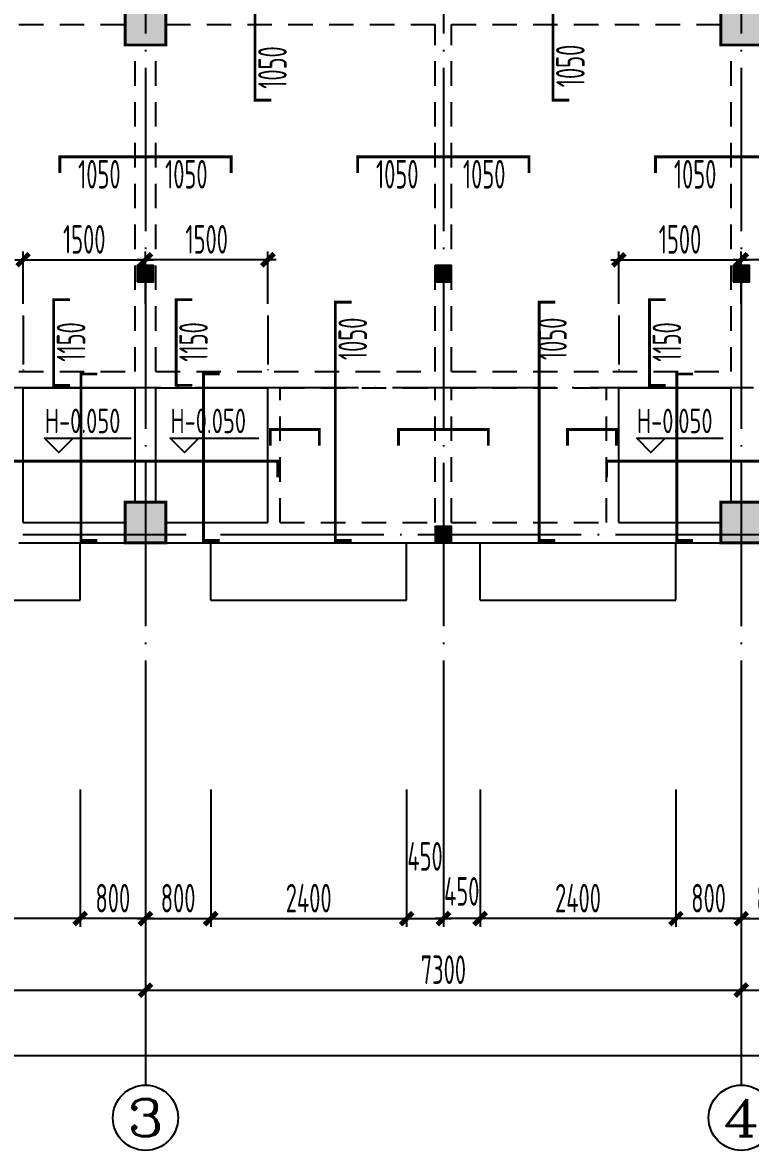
# Model space of a CAD drawing. Extents: x -472319 to -112444, y -516749 to -5704.
# Drawn here: x -293900 to -284981, y -193210 to -179392 of the extents above; entities that cross this region are included whole.
import ezdxf
from ezdxf.enums import TextEntityAlignment as Align

# ---------------------------------------------------------------- set-up
doc = ezdxf.new("R2010")
doc.units = 0
doc.header["$LTSCALE"] = 100
doc.header["$MEASUREMENT"] = 0
for name, pattern in [('3', [5, 3, -2]), ('CENTER', [2, 1.25, -0.25, 0.25, -0.25]), ('DOTE', [2.42, 2, -0.2, 0.02, -0.2])]:
    doc.linetypes.add(name, pattern=pattern)
for name, color, linetype in [('1301', 24, 'Continuous'), ('1305', 1, 'Continuous'), ('1306', 94, 'Continuous'), ('AXIS', 3, 'Continuous'), ('AXIS_TEXT', 7, 'Continuous'), ('COLUMN', 9, 'Continuous'), ('DOTE', 1, 'CENTER'), ('S_BEAM', 4, 'Continuous'), ('S_BEAMDASH', 134, '3'), ('S_CL', 2, 'Continuous'), ('坡道', 7, 'Continuous'), ('板标注', 221, 'Continuous')]:
    doc.layers.add(name, color=color, linetype=linetype)
doc.styles.add('_TCH_AXIS', font='COMPLEX', dxfattribs={"bigfont": 'GBCBIG'})
doc.styles.add('COMPLEX', font='COMPLEX')
doc.styles.add('HZ', font='tssdeng.shx', dxfattribs={"width": 0.6, "height": 350, "bigfont": 'a.shx'})
doc.styles.get("Standard").update_dxf_attribs({"font": 'tssdeng.shx', "width": 0.6, "bigfont": 'a.shx'})
doc.styles.add('TSSD_Rein', font='Tssdeng.shx', dxfattribs={"width": 0.7, "bigfont": 'hztxt.shx'})
doc.dimstyles.new('DIMN', dxfattribs={"dimtxt": 350, "dimasz": 150, "dimexe": 100, "dimexo": 100, "dimgap": 75, "dimtad": 1, "dimdec": 0, "dimzin": 0, "dimdsep": 46, "dimtxsty": 'HZ', "dimblk": 'ARCHTICK', "dimcen": 0.09, "dimdle": 100, "dimclrd": 3, "dimclre": 3, "dimclrt": 7, "dimazin": 2, "dimtfac": 1, "dimtdec": 0, "dimtmove": 2, "dimatfit": 3, "dimldrblk": 'ARCHTICK', "dimfxl": 1, "dimtolj": 1, "dimtzin": 0, "dimarcsym": 0})

# ---------------------------------------------------------------- blocks, each defined once
blk = doc.blocks.new('_ArchTick')
at = {"color": 0, "linetype": 'ByBlock', "const_width": 0.4}
blk.add_lwpolyline([(-0.5, -0.5), (0.5, 0.5)], dxfattribs=at)
blk = doc.blocks.new('*D994')
at = {"layer": 'AXIS', "color": 3, "lineweight": -2, "transparency": 16777216}
for p, q in [((-299694, -190097), (-299694, -191345)), ((-292394, -190097), (-292394, -191345)), ((-299794, -191245), (-292294, -191245))]:
    blk.add_line(p, q, dxfattribs=at)
at = {"layer": 'Defpoints', "color": 0, "transparency": 16777216}
for p in [(-299694, -189997), (-292394, -189997), (-292394, -191245)]:
    blk.add_point(p, dxfattribs=at)
at = {"layer": 'AXIS', "color": 3, "lineweight": -2, "transparency": 16777216, "xscale": 150, "yscale": 150, "zscale": 150, "rotation": 180}
blk.add_blockref('_ArchTick', (-299694, -191245), dxfattribs=at)
at = {"layer": 'AXIS', "color": 3, "lineweight": -2, "transparency": 16777216, "xscale": 150, "yscale": 150, "zscale": 150}
blk.add_blockref('_ArchTick', (-292394, -191245), dxfattribs=at)
at = {"layer": 'AXIS', "color": 7, "transparency": 16777216, "insert": (-296044, -190995), "char_height": 350, "attachment_point": 5, "style": 'HZ'}
blk.add_mtext('\\A1;7300', dxfattribs=at)
blk = doc.blocks.new('*D995')
at = {"layer": 'AXIS', "color": 3, "lineweight": -2, "transparency": 16777216}
for p, q in [((-292394, -190097), (-292394, -191345)), ((-285094, -190097), (-285094, -191345)), ((-292494, -191245), (-284994, -191245))]:
    blk.add_line(p, q, dxfattribs=at)
at = {"layer": 'Defpoints', "color": 0, "transparency": 16777216}
for p in [(-292394, -189997), (-285094, -189997), (-285094, -191245)]:
    blk.add_point(p, dxfattribs=at)
at = {"layer": 'AXIS', "color": 3, "lineweight": -2, "transparency": 16777216, "xscale": 150, "yscale": 150, "zscale": 150, "rotation": 180}
blk.add_blockref('_ArchTick', (-292394, -191245), dxfattribs=at)
at = {"layer": 'AXIS', "color": 3, "lineweight": -2, "transparency": 16777216, "xscale": 150, "yscale": 150, "zscale": 150}
blk.add_blockref('_ArchTick', (-285094, -191245), dxfattribs=at)
at = {"layer": 'AXIS', "color": 7, "transparency": 16777216, "insert": (-288744, -190995), "char_height": 350, "attachment_point": 5, "style": 'HZ'}
blk.add_mtext('\\A1;7300', dxfattribs=at)
blk = doc.blocks.new('*D996')
at = {"layer": 'AXIS', "color": 3, "lineweight": -2, "transparency": 16777216}
for p, q in [((-285094, -190097), (-285094, -191345)), ((-277794, -190097), (-277794, -191345)), ((-285194, -191245), (-277694, -191245))]:
    blk.add_line(p, q, dxfattribs=at)
at = {"layer": 'Defpoints', "color": 0, "transparency": 16777216}
for p in [(-285094, -189997), (-277794, -189997), (-277794, -191245)]:
    blk.add_point(p, dxfattribs=at)
at = {"layer": 'AXIS', "color": 3, "lineweight": -2, "transparency": 16777216, "xscale": 150, "yscale": 150, "zscale": 150, "rotation": 180}
blk.add_blockref('_ArchTick', (-285094, -191245), dxfattribs=at)
at = {"layer": 'AXIS', "color": 3, "lineweight": -2, "transparency": 16777216, "xscale": 150, "yscale": 150, "zscale": 150}
blk.add_blockref('_ArchTick', (-277794, -191245), dxfattribs=at)
at = {"layer": 'AXIS', "color": 7, "transparency": 16777216, "insert": (-281444, -190995), "char_height": 350, "attachment_point": 5, "style": 'HZ'}
blk.add_mtext('\\A1;7300', dxfattribs=at)
blk = doc.blocks.new('*D1002')
at = {"layer": 'AXIS', "color": 3, "lineweight": -2, "transparency": 16777216}
for p, q in [((-302694, -190097), (-302694, -192145)), ((-242894, -190097), (-242894, -192145)), ((-302794, -192045), (-242794, -192045))]:
    blk.add_line(p, q, dxfattribs=at)
at = {"layer": 'Defpoints', "color": 0, "transparency": 16777216}
for p in [(-302694, -189997), (-242894, -189997), (-242894, -192045)]:
    blk.add_point(p, dxfattribs=at)
at = {"layer": 'AXIS', "color": 3, "lineweight": -2, "transparency": 16777216, "xscale": 150, "yscale": 150, "zscale": 150, "rotation": 180}
blk.add_blockref('_ArchTick', (-302694, -192045), dxfattribs=at)
at = {"layer": 'AXIS', "color": 3, "lineweight": -2, "transparency": 16777216, "xscale": 150, "yscale": 150, "zscale": 150}
blk.add_blockref('_ArchTick', (-242894, -192045), dxfattribs=at)
at = {"layer": 'AXIS', "color": 7, "transparency": 16777216, "insert": (-272794, -191795), "char_height": 350, "attachment_point": 5, "style": 'HZ'}
blk.add_mtext('\\A1;59800', dxfattribs=at)
blk = doc.blocks.new('_AXISO')
blk.add_circle((0, 0), 0.5)
at = {"layer": 'AXIS_TEXT', "style": 'COMPLEX', "width": 1.041667}
blk.add_attdef('A', text='', height=0.56, dxfattribs=at).set_placement((-0.25, -0.28), (0.25, -0.28), align=Align.FIT)
blk = doc.blocks.new('*D955')
at = {"layer": '1301', "color": 3, "lineweight": -2, "transparency": 16777216}
for p, q in [((-285094, -188787), (-285094, -190469)), ((-284294, -188787), (-284294, -190469)), ((-285194, -190369), (-284194, -190369))]:
    blk.add_line(p, q, dxfattribs=at)
at = {"layer": 'Defpoints', "color": 0, "transparency": 16777216}
for p in [(-285094, -188687), (-284294, -188687), (-284294, -190369)]:
    blk.add_point(p, dxfattribs=at)
at = {"layer": '1301', "color": 3, "lineweight": -2, "transparency": 16777216, "xscale": 150, "yscale": 150, "zscale": 150, "rotation": 180}
blk.add_blockref('_ArchTick', (-285094, -190369), dxfattribs=at)
at = {"layer": '1301', "color": 3, "lineweight": -2, "transparency": 16777216, "xscale": 150, "yscale": 150, "zscale": 150}
blk.add_blockref('_ArchTick', (-284294, -190369), dxfattribs=at)
at = {"layer": '1301', "color": 7, "transparency": 16777216, "insert": (-284694, -190119), "char_height": 350, "attachment_point": 5, "style": 'HZ'}
blk.add_mtext('\\A1;800', dxfattribs=at)
blk = doc.blocks.new('*D958')
at = {"layer": '1301', "color": 3, "lineweight": -2, "transparency": 16777216}
for p, q in [((-285894, -188787), (-285894, -190469)), ((-285094, -188787), (-285094, -190469)), ((-284994, -190369), (-285994, -190369))]:
    blk.add_line(p, q, dxfattribs=at)
at = {"layer": 'Defpoints', "color": 0, "transparency": 16777216}
for p in [(-285894, -188687), (-285094, -188687), (-285894, -190369)]:
    blk.add_point(p, dxfattribs=at)
at = {"layer": '1301', "color": 3, "lineweight": -2, "transparency": 16777216, "xscale": 150, "yscale": 150, "zscale": 150, "rotation": 180}
blk.add_blockref('_ArchTick', (-285894, -190369), dxfattribs=at)
at = {"layer": '1301', "color": 3, "lineweight": -2, "transparency": 16777216, "xscale": 150, "yscale": 150, "zscale": 150}
blk.add_blockref('_ArchTick', (-285094, -190369), dxfattribs=at)
at = {"layer": '1301', "color": 7, "transparency": 16777216, "insert": (-285494, -190119), "char_height": 350, "attachment_point": 5, "style": 'HZ'}
blk.add_mtext('\\A1;800', dxfattribs=at)
blk = doc.blocks.new('*D959')
at = {"layer": '1301', "color": 3, "lineweight": -2, "transparency": 16777216}
for p, q in [((-288294, -188787), (-288294, -190469)), ((-285894, -188787), (-285894, -190469)), ((-285794, -190369), (-288394, -190369))]:
    blk.add_line(p, q, dxfattribs=at)
at = {"layer": 'Defpoints', "color": 0, "transparency": 16777216}
for p in [(-288294, -188687), (-285894, -188687), (-288294, -190369)]:
    blk.add_point(p, dxfattribs=at)
at = {"layer": '1301', "color": 3, "lineweight": -2, "transparency": 16777216, "xscale": 150, "yscale": 150, "zscale": 150, "rotation": 180}
blk.add_blockref('_ArchTick', (-288294, -190369), dxfattribs=at)
at = {"layer": '1301', "color": 3, "lineweight": -2, "transparency": 16777216, "xscale": 150, "yscale": 150, "zscale": 150}
blk.add_blockref('_ArchTick', (-285894, -190369), dxfattribs=at)
at = {"layer": '1301', "color": 7, "transparency": 16777216, "insert": (-287094, -190119), "char_height": 350, "attachment_point": 5, "style": 'HZ'}
blk.add_mtext('\\A1;2400', dxfattribs=at)
blk = doc.blocks.new('*D960')
at = {"layer": '1301', "color": 3, "lineweight": -2, "transparency": 16777216}
for p, q in [((-288744, -188787), (-288744, -190469)), ((-288294, -188787), (-288294, -190469)), ((-288194, -190369), (-288844, -190369))]:
    blk.add_line(p, q, dxfattribs=at)
at = {"layer": 'Defpoints', "color": 0, "transparency": 16777216}
for p in [(-288744, -188687), (-288294, -188687), (-288744, -190369)]:
    blk.add_point(p, dxfattribs=at)
at = {"layer": '1301', "color": 3, "lineweight": -2, "transparency": 16777216, "xscale": 150, "yscale": 150, "zscale": 150, "rotation": 180}
blk.add_blockref('_ArchTick', (-288744, -190369), dxfattribs=at)
at = {"layer": '1301', "color": 3, "lineweight": -2, "transparency": 16777216, "xscale": 150, "yscale": 150, "zscale": 150}
blk.add_blockref('_ArchTick', (-288294, -190369), dxfattribs=at)
at = {"layer": '1301', "color": 7, "transparency": 16777216, "insert": (-288519, -190036), "char_height": 350, "attachment_point": 5, "style": 'HZ'}
blk.add_mtext('\\A1;450', dxfattribs=at)
blk = doc.blocks.new('*D961')
at = {"layer": '1301', "color": 3, "lineweight": -2, "transparency": 16777216}
for p, q in [((-292394, -188787), (-292394, -190469)), ((-291594, -188787), (-291594, -190469)), ((-292494, -190369), (-291494, -190369))]:
    blk.add_line(p, q, dxfattribs=at)
at = {"layer": 'Defpoints', "color": 0, "transparency": 16777216}
for p in [(-292394, -188687), (-291594, -188687), (-291594, -190369)]:
    blk.add_point(p, dxfattribs=at)
at = {"layer": '1301', "color": 3, "lineweight": -2, "transparency": 16777216, "xscale": 150, "yscale": 150, "zscale": 150, "rotation": 180}
blk.add_blockref('_ArchTick', (-292394, -190369), dxfattribs=at)
at = {"layer": '1301', "color": 3, "lineweight": -2, "transparency": 16777216, "xscale": 150, "yscale": 150, "zscale": 150}
blk.add_blockref('_ArchTick', (-291594, -190369), dxfattribs=at)
at = {"layer": '1301', "color": 7, "transparency": 16777216, "insert": (-291994, -190119), "char_height": 350, "attachment_point": 5, "style": 'HZ'}
blk.add_mtext('\\A1;800', dxfattribs=at)
blk = doc.blocks.new('*D962')
at = {"layer": '1301', "color": 3, "lineweight": -2, "transparency": 16777216}
for p, q in [((-291594, -188787), (-291594, -190469)), ((-289194, -188787), (-289194, -190469)), ((-291694, -190369), (-289094, -190369))]:
    blk.add_line(p, q, dxfattribs=at)
at = {"layer": 'Defpoints', "color": 0, "transparency": 16777216}
for p in [(-291594, -188687), (-289194, -188687), (-289194, -190369)]:
    blk.add_point(p, dxfattribs=at)
at = {"layer": '1301', "color": 3, "lineweight": -2, "transparency": 16777216, "xscale": 150, "yscale": 150, "zscale": 150, "rotation": 180}
blk.add_blockref('_ArchTick', (-291594, -190369), dxfattribs=at)
at = {"layer": '1301', "color": 3, "lineweight": -2, "transparency": 16777216, "xscale": 150, "yscale": 150, "zscale": 150}
blk.add_blockref('_ArchTick', (-289194, -190369), dxfattribs=at)
at = {"layer": '1301', "color": 7, "transparency": 16777216, "insert": (-290394, -190119), "char_height": 350, "attachment_point": 5, "style": 'HZ'}
blk.add_mtext('\\A1;2400', dxfattribs=at)
blk = doc.blocks.new('*D963')
at = {"layer": '1301', "color": 3, "lineweight": -2, "transparency": 16777216}
for p, q in [((-289194, -188787), (-289194, -190469)), ((-288744, -188787), (-288744, -190469)), ((-289294, -190369), (-288644, -190369))]:
    blk.add_line(p, q, dxfattribs=at)
at = {"layer": 'Defpoints', "color": 0, "transparency": 16777216}
for p in [(-289194, -188687), (-288744, -188687), (-288744, -190369)]:
    blk.add_point(p, dxfattribs=at)
at = {"layer": '1301', "color": 3, "lineweight": -2, "transparency": 16777216, "xscale": 150, "yscale": 150, "zscale": 150, "rotation": 180}
blk.add_blockref('_ArchTick', (-289194, -190369), dxfattribs=at)
at = {"layer": '1301', "color": 3, "lineweight": -2, "transparency": 16777216, "xscale": 150, "yscale": 150, "zscale": 150}
blk.add_blockref('_ArchTick', (-288744, -190369), dxfattribs=at)
at = {"layer": '1301', "color": 7, "transparency": 16777216, "insert": (-288969, -189607), "char_height": 350, "attachment_point": 5, "style": 'HZ'}
blk.add_mtext('\\A1;450', dxfattribs=at)
blk = doc.blocks.new('*D964')
at = {"layer": '1301', "color": 3, "lineweight": -2, "transparency": 16777216}
for p, q in [((-293194, -188787), (-293194, -190469)), ((-292394, -188787), (-292394, -190469)), ((-292294, -190369), (-293294, -190369))]:
    blk.add_line(p, q, dxfattribs=at)
at = {"layer": 'Defpoints', "color": 0, "transparency": 16777216}
for p in [(-293194, -188687), (-292394, -188687), (-293194, -190369)]:
    blk.add_point(p, dxfattribs=at)
at = {"layer": '1301', "color": 3, "lineweight": -2, "transparency": 16777216, "xscale": 150, "yscale": 150, "zscale": 150, "rotation": 180}
blk.add_blockref('_ArchTick', (-293194, -190369), dxfattribs=at)
at = {"layer": '1301', "color": 3, "lineweight": -2, "transparency": 16777216, "xscale": 150, "yscale": 150, "zscale": 150}
blk.add_blockref('_ArchTick', (-292394, -190369), dxfattribs=at)
at = {"layer": '1301', "color": 7, "transparency": 16777216, "insert": (-292794, -190119), "char_height": 350, "attachment_point": 5, "style": 'HZ'}
blk.add_mtext('\\A1;800', dxfattribs=at)
blk = doc.blocks.new('*D965')
at = {"layer": '1301', "color": 3, "lineweight": -2, "transparency": 16777216}
for p, q in [((-295594, -188787), (-295594, -190469)), ((-293194, -188787), (-293194, -190469)), ((-293094, -190369), (-295694, -190369))]:
    blk.add_line(p, q, dxfattribs=at)
at = {"layer": 'Defpoints', "color": 0, "transparency": 16777216}
for p in [(-295594, -188687), (-293194, -188687), (-295594, -190369)]:
    blk.add_point(p, dxfattribs=at)
at = {"layer": '1301', "color": 3, "lineweight": -2, "transparency": 16777216, "xscale": 150, "yscale": 150, "zscale": 150, "rotation": 180}
blk.add_blockref('_ArchTick', (-295594, -190369), dxfattribs=at)
at = {"layer": '1301', "color": 3, "lineweight": -2, "transparency": 16777216, "xscale": 150, "yscale": 150, "zscale": 150}
blk.add_blockref('_ArchTick', (-293194, -190369), dxfattribs=at)
at = {"layer": '1301', "color": 7, "transparency": 16777216, "insert": (-294394, -190119), "char_height": 350, "attachment_point": 5, "style": 'HZ'}
blk.add_mtext('\\A1;2400', dxfattribs=at)
blk = doc.blocks.new('*D1272')
at = {"layer": '1306', "color": 3, "lineweight": -2, "transparency": 16777216}
for p, q in [((-293894, -182836), (-293894, -182198)), ((-292394, -182836), (-292394, -182198)), ((-293994, -182298), (-292294, -182298))]:
    blk.add_line(p, q, dxfattribs=at)
at = {"layer": 'Defpoints', "color": 0, "transparency": 16777216}
for p in [(-292394, -182298), (-293894, -182936), (-292394, -182936)]:
    blk.add_point(p, dxfattribs=at)
at = {"layer": '1306', "color": 3, "lineweight": -2, "transparency": 16777216, "xscale": 150, "yscale": 150, "zscale": 150, "rotation": 180}
blk.add_blockref('_ArchTick', (-293894, -182298), dxfattribs=at)
at = {"layer": '1306', "color": 3, "lineweight": -2, "transparency": 16777216, "xscale": 150, "yscale": 150, "zscale": 150}
blk.add_blockref('_ArchTick', (-292394, -182298), dxfattribs=at)
at = {"layer": '1306', "color": 7, "transparency": 16777216, "insert": (-293144, -182048), "char_height": 350, "attachment_point": 5, "style": 'HZ'}
blk.add_mtext('\\A1;1500', dxfattribs=at)
blk = doc.blocks.new('*D1273')
at = {"layer": '1306', "color": 3, "lineweight": -2, "transparency": 16777216}
for p, q in [((-292394, -182836), (-292394, -182198)), ((-290894, -182836), (-290894, -182198)), ((-290794, -182298), (-292494, -182298))]:
    blk.add_line(p, q, dxfattribs=at)
at = {"layer": 'Defpoints', "color": 0, "transparency": 16777216}
for p in [(-292394, -182298), (-292394, -182936), (-290894, -182936)]:
    blk.add_point(p, dxfattribs=at)
at = {"layer": '1306', "color": 3, "lineweight": -2, "transparency": 16777216, "xscale": 150, "yscale": 150, "zscale": 150, "rotation": 180}
blk.add_blockref('_ArchTick', (-292394, -182298), dxfattribs=at)
at = {"layer": '1306', "color": 3, "lineweight": -2, "transparency": 16777216, "xscale": 150, "yscale": 150, "zscale": 150}
blk.add_blockref('_ArchTick', (-290894, -182298), dxfattribs=at)
at = {"layer": '1306', "color": 7, "transparency": 16777216, "insert": (-291644, -182048), "char_height": 350, "attachment_point": 5, "style": 'HZ'}
blk.add_mtext('\\A1;1500', dxfattribs=at)
blk = doc.blocks.new('*D1274')
at = {"layer": '1306', "color": 3, "lineweight": -2, "transparency": 16777216}
for p, q in [((-286594, -182836), (-286594, -182198)), ((-285094, -182836), (-285094, -182198)), ((-286694, -182298), (-284994, -182298))]:
    blk.add_line(p, q, dxfattribs=at)
at = {"layer": 'Defpoints', "color": 0, "transparency": 16777216}
for p in [(-285094, -182298), (-286594, -182936), (-285094, -182936)]:
    blk.add_point(p, dxfattribs=at)
at = {"layer": '1306', "color": 3, "lineweight": -2, "transparency": 16777216, "xscale": 150, "yscale": 150, "zscale": 150, "rotation": 180}
blk.add_blockref('_ArchTick', (-286594, -182298), dxfattribs=at)
at = {"layer": '1306', "color": 3, "lineweight": -2, "transparency": 16777216, "xscale": 150, "yscale": 150, "zscale": 150}
blk.add_blockref('_ArchTick', (-285094, -182298), dxfattribs=at)
at = {"layer": '1306', "color": 7, "transparency": 16777216, "insert": (-285844, -182048), "char_height": 350, "attachment_point": 5, "style": 'HZ'}
blk.add_mtext('\\A1;1500', dxfattribs=at)
blk = doc.blocks.new('*D1275')
at = {"layer": '1306', "color": 3, "lineweight": -2, "transparency": 16777216}
for p, q in [((-285094, -182836), (-285094, -182198)), ((-283594, -182836), (-283594, -182198)), ((-283494, -182298), (-285194, -182298))]:
    blk.add_line(p, q, dxfattribs=at)
at = {"layer": 'Defpoints', "color": 0, "transparency": 16777216}
for p in [(-285094, -182298), (-285094, -182936), (-283594, -182936)]:
    blk.add_point(p, dxfattribs=at)
at = {"layer": '1306', "color": 3, "lineweight": -2, "transparency": 16777216, "xscale": 150, "yscale": 150, "zscale": 150, "rotation": 180}
blk.add_blockref('_ArchTick', (-285094, -182298), dxfattribs=at)
at = {"layer": '1306', "color": 3, "lineweight": -2, "transparency": 16777216, "xscale": 150, "yscale": 150, "zscale": 150}
blk.add_blockref('_ArchTick', (-283594, -182298), dxfattribs=at)
at = {"layer": '1306', "color": 7, "transparency": 16777216, "insert": (-284344, -182048), "char_height": 350, "attachment_point": 5, "style": 'HZ'}
blk.add_mtext('\\A1;1500', dxfattribs=at)

msp = doc.modelspace()

# ---------------------------------------------------------------- hatches: boundary and pattern name
at = {"layer": 'COLUMN'}
h = msp.add_hatch(dxfattribs=at)
h.set_pattern_fill('ANSI31', color=0)
h.set_pattern_definition([(45, (-343531.33058, 3171.1076), (-0.08838834765, 0.08838834765), [])])
h.paths.add_polyline_path([(-292493.831, -182566.892), (-292293.831, -182566.892), (-292293.831, -182366.892), (-292493.831, -182366.892)])
h = msp.add_hatch(dxfattribs=at)
h.set_pattern_fill('ANSI31', color=0)
h.set_pattern_definition([(45, (-339881.33058, 3171.1076), (-0.08838834765, 0.08838834765), [])])
h.paths.add_polyline_path([(-288843.831, -182566.892), (-288643.831, -182566.892), (-288643.831, -182366.892), (-288843.831, -182366.892)])
h = msp.add_hatch(dxfattribs=at)
h.set_pattern_fill('ANSI31', color=0)
h.set_pattern_definition([(45, (-336231.33058, 3171.1076), (-0.08838834765, 0.08838834765), [])])
h.paths.add_polyline_path([(-285193.831, -182566.892), (-284993.831, -182566.892), (-284993.831, -182366.892), (-285193.831, -182366.892)])
h = msp.add_hatch(dxfattribs=at)
h.set_pattern_fill('ANSI31', color=0)
h.set_pattern_definition([(45, (-339881.33058, -28.89142), (-0.08838834765, 0.08838834765), [])])
h.paths.add_polyline_path([(-288843.831, -185766.891), (-288643.831, -185766.891), (-288643.831, -185566.891), (-288843.831, -185566.891)])
at = {"layer": 'S_CL'}
h = msp.add_hatch(dxfattribs=at)
h.set_pattern_fill('ANSI31', color=256)
h.set_pattern_definition([(45, (113576.23945, 355910.10849), (-0.088388347648, 0.088388347648), [])])
h.paths.add_polyline_path([(-242793.829, -171266.89), (-242793.829, -170766.89), (-243293.829, -170766.89), (-243293.829, -171266.89)])
h.paths.add_polyline_path([(-242793.829, -177366.891), (-242793.829, -176866.891), (-243293.829, -176866.891), (-243293.829, -177366.891)])
h.paths.add_polyline_path([(-242793.829, -179666.891), (-242793.829, -179166.891), (-243293.829, -179166.891), (-243293.829, -179666.891)])
h.paths.add_polyline_path([(-242793.829, -185766.891), (-242793.829, -185266.891), (-243293.829, -185266.891), (-243293.829, -185766.891)])
h.paths.add_polyline_path([(-245643.829, -171266.89), (-245643.829, -170766.89), (-246143.829, -170766.89), (-246143.829, -171266.89)])
h.paths.add_polyline_path([(-245643.829, -177366.891), (-245643.829, -176866.891), (-246143.829, -176866.891), (-246143.829, -177366.891)])
h.paths.add_polyline_path([(-245643.829, -179666.891), (-245643.829, -179166.891), (-246143.829, -179166.891), (-246143.829, -179666.891)])
h.paths.add_polyline_path([(-245643.829, -185766.891), (-245643.829, -185266.891), (-246143.829, -185266.891), (-246143.829, -185766.891)])
h.paths.add_polyline_path([(-252943.829, -171266.89), (-252943.829, -170766.89), (-253443.829, -170766.89), (-253443.829, -171266.89)])
h.paths.add_polyline_path([(-252943.829, -177366.891), (-252943.829, -176866.891), (-253443.829, -176866.891), (-253443.829, -177366.891)])
h.paths.add_polyline_path([(-252943.829, -179666.891), (-252943.829, -179166.891), (-253443.829, -179166.891), (-253443.829, -179666.891)])
h.paths.add_polyline_path([(-252943.829, -185766.891), (-252943.829, -185266.891), (-253443.829, -185266.891), (-253443.829, -185766.891)])
h.paths.add_polyline_path([(-260243.829, -171266.89), (-260243.829, -170766.89), (-260743.829, -170766.89), (-260743.829, -171266.89)])
h.paths.add_polyline_path([(-260243.829, -177366.891), (-260243.829, -176866.891), (-260743.829, -176866.891), (-260743.829, -177366.891)])
h.paths.add_polyline_path([(-260243.829, -179666.891), (-260243.829, -179166.891), (-260743.829, -179166.891), (-260743.829, -179666.891)])
h.paths.add_polyline_path([(-260243.829, -185766.891), (-260243.829, -185266.891), (-260743.829, -185266.891), (-260743.829, -185766.891)])
h.paths.add_polyline_path([(-267543.829, -171266.89), (-267543.829, -170766.89), (-268043.829, -170766.89), (-268043.829, -171266.89)])
h.paths.add_polyline_path([(-267543.829, -177366.891), (-267543.829, -176866.891), (-268043.829, -176866.891), (-268043.829, -177366.891)])
h.paths.add_polyline_path([(-267543.829, -179666.891), (-267543.829, -179166.891), (-268043.829, -179166.891), (-268043.829, -179666.891)])
h.paths.add_polyline_path([(-267543.829, -185766.891), (-267543.829, -185166.891), (-268043.829, -185166.891), (-268043.829, -185766.891)])
h.paths.add_polyline_path([(-270543.829, -171266.89), (-270543.829, -170766.89), (-271043.829, -170766.89), (-271043.829, -171266.89)])
h.paths.add_polyline_path([(-270543.829, -177366.891), (-270543.829, -176866.891), (-271043.829, -176866.891), (-271043.829, -177366.891)])
h.paths.add_polyline_path([(-277543.831, -171366.89), (-277543.831, -170766.89), (-278043.831, -170766.89), (-278043.831, -171366.89)])
h.paths.add_polyline_path([(-277543.831, -177366.891), (-277543.831, -176866.891), (-278043.831, -176866.891), (-278043.831, -177366.891)])
h.paths.add_polyline_path([(-277543.831, -179666.891), (-277543.831, -179166.891), (-278043.831, -179166.891), (-278043.831, -179666.891)])
h.paths.add_polyline_path([(-277543.831, -185766.891), (-277543.831, -185166.891), (-278043.831, -185166.891), (-278043.831, -185766.891)])
h.paths.add_polyline_path([(-284843.831, -171266.89), (-284843.831, -170766.89), (-285343.831, -170766.89), (-285343.831, -171266.89)])
h.paths.add_polyline_path([(-284843.831, -177366.891), (-284843.831, -176866.891), (-285343.831, -176866.891), (-285343.831, -177366.891)])
h.paths.add_polyline_path([(-284843.831, -179666.891), (-284843.831, -179166.891), (-285343.831, -179166.891), (-285343.831, -179666.891)])
h.paths.add_polyline_path([(-284843.831, -185766.891), (-284843.831, -185266.891), (-285343.831, -185266.891), (-285343.831, -185766.891)])
h.paths.add_polyline_path([(-292143.831, -171266.89), (-292143.831, -170766.89), (-292643.831, -170766.89), (-292643.831, -171266.89)])
h.paths.add_polyline_path([(-292143.831, -177366.891), (-292143.831, -176866.891), (-292643.831, -176866.891), (-292643.831, -177366.891)])
h.paths.add_polyline_path([(-292143.831, -179666.891), (-292143.831, -179166.891), (-292643.831, -179166.891), (-292643.831, -179666.891)])
h.paths.add_polyline_path([(-292143.831, -185766.891), (-292143.831, -185266.891), (-292643.831, -185266.891), (-292643.831, -185766.891)])
h.paths.add_polyline_path([(-299443.831, -171266.89), (-299443.831, -170766.89), (-299943.831, -170766.89), (-299943.831, -171266.89)])
h.paths.add_polyline_path([(-299443.831, -177366.891), (-299443.831, -176866.891), (-299943.831, -176866.891), (-299943.831, -177366.891)])
h.paths.add_polyline_path([(-299443.831, -179666.891), (-299443.831, -179166.891), (-299943.831, -179166.891), (-299943.831, -179666.891)])
h.paths.add_polyline_path([(-299443.831, -185766.891), (-299443.831, -185266.891), (-299943.831, -185266.891), (-299943.831, -185766.891)])
h.paths.add_polyline_path([(-302293.831, -171266.89), (-302293.831, -170766.89), (-302793.831, -170766.89), (-302793.831, -171266.89)])
h.paths.add_polyline_path([(-302293.831, -177366.891), (-302293.831, -176866.891), (-302793.831, -176866.891), (-302793.831, -177366.891)])
h.paths.add_polyline_path([(-302293.831, -179666.891), (-302293.831, -179166.891), (-302793.831, -179166.891), (-302793.831, -179666.891)])
h.paths.add_polyline_path([(-302293.831, -185766.891), (-302293.831, -185266.891), (-302793.831, -185266.891), (-302793.831, -185766.891)])

# ---------------------------------------------------------------- linework, layer by layer
for p, q in [((-291593.829, -186466.891), (-291593.829, -185766.891)), ((-288293.829, -186466.891), (-288293.829, -185766.891)), ((-295593.829, -186466.891), (-293193.829, -186466.891)), ((-291593.829, -186466.891), (-289193.829, -186466.891)), ((-288293.829, -186466.891), (-285893.829, -186466.891))]:
    msp.add_line(p, q)
at = {"layer": '1305', "const_width": 35}
for points in [[(-290851.331, -180341.891), (-291051.331, -180341.891), (-291051.331, -176191.891), (-290851.331, -176191.891)], [(-287201.333, -180341.891), (-287401.333, -180341.891), (-287401.331, -176191.891), (-287201.331, -176191.891)], [(-293443.831, -181236.891), (-293443.831, -181036.891), (-291343.831, -181036.891), (-291343.831, -181236.891)], [(-289793.831, -181236.891), (-289793.831, -181036.891), (-287693.831, -181036.891), (-287693.831, -181236.891)], [(-286143.831, -181236.891), (-286143.831, -181036.891), (-284043.831, -181036.891), (-284043.831, -181236.891)], [(-293318.831, -183836.892), (-293518.831, -183836.892), (-293518.831, -182786.891), (-293318.831, -182786.891)], [(-291818.831, -183836.892), (-292018.831, -183836.892), (-292018.831, -182786.891), (-291818.831, -182786.891)], [(-289867.834, -185736.892), (-290067.834, -185736.892), (-290067.834, -182816.891), (-289867.834, -182816.891)], [(-287370.331, -185736.892), (-287570.331, -185736.892), (-287570.331, -182816.891), (-287370.331, -182816.891)], [(-286018.831, -183836.892), (-286218.831, -183836.892), (-286218.829, -182786.891), (-286018.829, -182786.891)], [(-292983.831, -185736.891), (-293183.831, -185736.891), (-293183.831, -183696.892), (-292983.831, -183696.892)], [(-291483.834, -185736.891), (-291683.834, -185736.891), (-291683.834, -183696.892), (-291483.834, -183696.892)], [(-285683.831, -185736.891), (-285883.831, -185736.891), (-285883.831, -183696.892), (-285683.831, -183696.892)], [(-290863.831, -184576.892), (-290863.831, -184376.892), (-290263.831, -184376.892), (-290263.831, -184576.892)], [(-290863.831, -184576.892), (-290863.831, -184376.892), (-290263.831, -184376.892), (-290263.831, -184576.892)], [(-289293.831, -184576.891), (-289293.831, -184376.891), (-288193.831, -184376.892), (-288193.831, -184576.892)], [(-289293.83, -184576.892), (-289293.83, -184376.892), (-288193.831, -184376.892), (-288193.831, -184576.892)], [(-287223.831, -184576.892), (-287223.831, -184376.892), (-286623.831, -184376.892), (-286623.831, -184576.892)], [(-287223.829, -184576.892), (-287223.829, -184376.892), (-286623.829, -184376.892), (-286623.829, -184576.892)], [(-294043.831, -184965.322), (-294043.831, -184765.322), (-290773.831, -184765.322), (-290773.831, -184965.322)], [(-286743.831, -184965.322), (-286743.831, -184765.322), (-283473.831, -184765.322), (-283473.831, -184965.322)]]:
    msp.add_lwpolyline(points, dxfattribs=at)
at = {"layer": 'AXIS'}
for p, q in [((-292393.829, -189997.282), (-292393.829, -192409.578)), ((-285093.829, -189997.282), (-285093.829, -192409.578))]:
    msp.add_line(p, q, dxfattribs=at)
at = {"layer": 'COLUMN', "color": 0}
for points in [[(-292493.831, -182566.892), (-292293.831, -182566.892), (-292293.831, -182366.892), (-292493.831, -182366.892)], [(-288843.831, -182566.892), (-288643.831, -182566.892), (-288643.831, -182366.892), (-288843.831, -182366.892)], [(-285193.831, -182566.892), (-284993.831, -182566.892), (-284993.831, -182366.892), (-285193.831, -182366.892)], [(-288843.831, -185766.891), (-288643.831, -185766.891), (-288643.831, -185566.891), (-288843.831, -185566.891)]]:
    msp.add_lwpolyline(points, close=True, dxfattribs=at)
at = {"layer": 'DOTE', "linetype": 'DOTE', "ltscale": 10}
for p, q in [((-292393.829, -167847.242), (-292393.829, -189997.282)), ((-288743.829, -167847.242), (-288743.829, -189997.282)), ((-285093.829, -167847.242), (-285093.829, -189997.282)), ((-241385.5, -183867.371), (-299693.829, -183867.371)), ((-241075.018, -185666.89), (-304367.647, -185666.89))]:
    msp.add_line(p, q, dxfattribs=at)
at = {"layer": 'DOTE', "linetype": 'DOTE', "ltscale": 3}
for p, q in [((-293893.827, -182982.696), (-293893.827, -183666.892)), ((-290893.831, -182982.696), (-290893.831, -183666.892)), ((-286593.827, -182982.696), (-286593.827, -183666.892))]:
    msp.add_line(p, q, dxfattribs=at)
at = {"layer": 'S_BEAM'}
for p, q in [((-293893.831, -183866.892), (-292518.831, -183866.892)), ((-293893.831, -185516.891), (-293893.831, -183866.892)), ((-292518.831, -185266.891), (-292518.831, -183866.892)), ((-292268.831, -185266.891), (-292268.831, -183866.892)), ((-292268.831, -183866.892), (-290893.831, -183866.892)), ((-290893.831, -185516.891), (-290893.831, -183866.892)), ((-286593.831, -183866.892), (-285218.831, -183866.892)), ((-286593.831, -185516.891), (-286593.831, -183866.892)), ((-285218.831, -185266.891), (-285218.831, -183866.892)), ((-293893.831, -185516.891), (-292643.831, -185516.891)), ((-292143.831, -185516.891), (-290893.831, -185516.891)), ((-286593.831, -185516.891), (-285343.831, -185516.891)), ((-293943.831, -185766.891), (-292643.831, -185766.891)), ((-292143.831, -185766.891), (-290818.831, -185766.891)), ((-290818.831, -185766.891), (-288743.831, -185766.891)), ((-288743.831, -185766.891), (-286668.831, -185766.891)), ((-286668.831, -185766.891), (-285343.831, -185766.891))]:
    msp.add_line(p, q, dxfattribs=at)
at = {"layer": 'S_BEAMDASH'}
for p, q in [((-295943.831, -179416.891), (-292643.831, -179416.891)), ((-292143.831, -179416.891), (-288843.831, -179416.891)), ((-288843.831, -183666.892), (-288843.831, -179416.891)), ((-288643.831, -179416.891), (-285343.831, -179416.891)), ((-288643.831, -183666.892), (-288643.831, -179416.891)), ((-292518.831, -183666.892), (-292518.831, -179666.891)), ((-292268.831, -183666.892), (-292268.831, -179666.891)), ((-285218.831, -183666.892), (-285218.831, -179666.891)), ((-293943.831, -183666.892), (-292518.831, -183666.892)), ((-292268.831, -183666.892), (-290818.831, -183666.892)), ((-290818.831, -183666.892), (-288843.831, -183666.892)), ((-288643.831, -183666.892), (-286668.831, -183666.892)), ((-286668.831, -183666.892), (-285218.831, -183666.892)), ((-290743.831, -183866.892), (-288843.831, -183866.892)), ((-290743.831, -185516.891), (-290743.831, -183866.892)), ((-288843.831, -185516.891), (-288843.831, -183866.892)), ((-288643.831, -185516.891), (-288643.831, -183866.892)), ((-288643.831, -183866.892), (-286743.831, -183866.892)), ((-286743.831, -185516.891), (-286743.831, -183866.892)), ((-290743.831, -185516.891), (-288843.831, -185516.891)), ((-288643.831, -185516.891), (-286743.831, -185516.891))]:
    msp.add_line(p, q, dxfattribs=at)
at = {"layer": 'S_CL', "const_width": 35}
for points in [[(-292143.831, -179666.891), (-292143.831, -179166.891), (-292643.831, -179166.891), (-292643.831, -179666.891)], [(-284843.831, -179666.891), (-284843.831, -179166.891), (-285343.831, -179166.891), (-285343.831, -179666.891)], [(-292143.831, -185766.891), (-292143.831, -185266.891), (-292643.831, -185266.891), (-292643.831, -185766.891)], [(-284843.831, -185766.891), (-284843.831, -185266.891), (-285343.831, -185266.891), (-285343.831, -185766.891)]]:
    msp.add_lwpolyline(points, close=True, dxfattribs=at)
at = {"layer": '坡道'}
for p, q in [((-293193.829, -186466.891), (-293193.829, -185766.891)), ((-289193.829, -186466.891), (-289193.829, -185766.891)), ((-285893.829, -186466.891), (-285893.829, -185766.891))]:
    msp.add_line(p, q, dxfattribs=at)
at = {"layer": '板标注'}
for points in [[(-293280.693, -184483.322), (-293455.693, -184658.322), (-293630.693, -184483.322), (-292569.759, -184483.322)], [(-291741.693, -184483.322), (-291916.693, -184658.322), (-292091.693, -184483.322), (-291005.759, -184483.322)], [(-286025.193, -184483.322), (-286200.193, -184658.322), (-286375.193, -184483.322), (-285314.259, -184483.322)]]:
    msp.add_lwpolyline(points, dxfattribs=at)

# ---------------------------------------------------------------- block references
at = {"layer": 'AXIS'}
ref = msp.add_blockref('_AXISO', (-292393.829, -192809.578), dxfattribs=dict(at, xscale=800, yscale=800, zscale=800))
ref.add_attrib('A', '3', dxfattribs={"layer": 'AXIS_TEXT', "height": 452.548, "style": '_TCH_AXIS', "width": 1.5}).set_placement((-292620.103, -193035.852), (-292167.554, -193035.852), align=Align.FIT)
ref = msp.add_blockref('_AXISO', (-285093.829, -192809.578), dxfattribs=dict(at, xscale=800, yscale=800, zscale=800))
ref.add_attrib('A', '4', dxfattribs={"layer": 'AXIS_TEXT', "height": 452.548, "style": '_TCH_AXIS', "width": 1.3125}).set_placement((-285320.103, -193035.852), (-284867.554, -193035.852), align=Align.FIT)

# ---------------------------------------------------------------- texts
at = {"layer": '1306', "width": 0.6}
for s, p in [('1050', (-290662.93, -180203.322)), ('1050', (-287012.932, -180183.823)), ('1150', (-293130.43, -183546.892)), ('1150', (-291630.43, -183546.892)), ('1050', (-289679.436, -183526.892)), ('1050', (-287231.932, -183526.892)), ('1150', (-285830.43, -183546.893))]:
    msp.add_text(s, height=350, rotation=90, dxfattribs=at).set_placement(p)
for p in [(-293219.331, -181425.292), (-292153.831, -181425.292), (-289569.331, -181425.292), (-288503.831, -181425.292), (-285919.331, -181425.292)]:
    msp.add_text('1050', height=350, dxfattribs=at).set_placement(p)
at = {"layer": '板标注', "style": 'TSSD_Rein', "width": 0.7}
for p in [(-293627.111, -184422.411), (-292088.111, -184422.411), (-286371.611, -184422.411)]:
    msp.add_text('H-0.050', height=300, dxfattribs=at).set_placement(p)

# ---------------------------------------------------------------- dimensions: what is measured, and where the dimension line sits
at = {"layer": '1301', "color": 7}
for base, p1, p2, picture, middle in [((-295593.829, -190368.781), (-293193.829, -188686.539), (-295593.829, -188686.539), '*D965', (-294393.829, -190118.781)), ((-293193.829, -190368.781), (-292393.829, -188686.539), (-293193.829, -188686.539), '*D964', (-292793.829, -190118.781)), ((-288293.829, -190368.781), (-285893.829, -188686.539), (-288293.829, -188686.539), '*D959', (-287093.829, -190118.781)), ((-285893.829, -190368.781), (-285093.829, -188686.539), (-285893.829, -188686.539), '*D958', (-285493.829, -190118.781))]:
    dim = msp.add_linear_dim(base=base, p1=p1, p2=p2, dimstyle='DIMN', override={"dimfxl": 100}, dxfattribs=at)
    dim.commit()
    dim.dimension.update_dxf_attribs({"geometry": picture, "text_midpoint": middle})
for base, p1, p2, picture, middle in [((-291593.829, -190368.781), (-292393.829, -188686.539), (-291593.829, -188686.539), '*D961', (-291993.829, -190118.781)), ((-289193.829, -190368.781), (-291593.829, -188686.539), (-289193.829, -188686.539), '*D962', (-290393.829, -190118.781)), ((-284293.829, -190368.781), (-285093.829, -188686.539), (-284293.829, -188686.539), '*D955', (-284693.829, -190118.781))]:
    dim = msp.add_linear_dim(base=base, p1=p1, p2=p2, angle=180, dimstyle='DIMN', override={"dimfxl": 100}, dxfattribs=at)
    dim.commit()
    dim.dimension.update_dxf_attribs({"geometry": picture, "text_midpoint": middle})
dim = msp.add_linear_dim(base=(-288743.829, -190368.781), p1=(-289193.829, -188686.539), p2=(-288743.829, -188686.539), angle=180, dimstyle='DIMN', override={"dimfxl": 100}, dxfattribs=at)
dim.commit()
dim.dimension.update_dxf_attribs({"geometry": '*D963', "text_midpoint": (-288968.829, -189607), "dimtype": 160})
dim = msp.add_linear_dim(base=(-288743.829, -190368.781), p1=(-288293.829, -188686.539), p2=(-288743.829, -188686.539), dimstyle='DIMN', override={"dimfxl": 100}, dxfattribs=at)
dim.commit()
dim.dimension.update_dxf_attribs({"geometry": '*D960', "text_midpoint": (-288518.829, -190035.5), "dimtype": 160})
at = {"layer": '1306', "color": 7}
for base, p1, p2, picture, middle in [((-292393.829, -182298.5), (-293893.827, -182936.391), (-292393.829, -182936.391), '*D1272', (-293143.828, -182048.5)), ((-285093.829, -182298.5), (-286593.827, -182936.391), (-285093.829, -182936.391), '*D1274', (-285843.828, -182048.5))]:
    dim = msp.add_linear_dim(base=base, p1=p1, p2=p2, angle=180, dimstyle='DIMN', override={"dimfxl": 100}, dxfattribs=at)
    dim.commit()
    dim.dimension.update_dxf_attribs({"geometry": picture, "text_midpoint": middle})
for base, p1, p2, picture, middle in [((-292393.829, -182298.5), (-290893.831, -182936.391), (-292393.829, -182936.391), '*D1273', (-291643.83, -182048.5)), ((-285093.829, -182298.5), (-283593.831, -182936.391), (-285093.829, -182936.391), '*D1275', (-284343.83, -182048.5))]:
    dim = msp.add_linear_dim(base=base, p1=p1, p2=p2, dimstyle='DIMN', override={"dimfxl": 100}, dxfattribs=at)
    dim.commit()
    dim.dimension.update_dxf_attribs({"geometry": picture, "text_midpoint": middle})
at = {"layer": 'AXIS'}
for p1, p2, distance, picture, middle in [((-302693.829, -189997.282), (-242893.829, -189997.282), -2048, '*D1002', (-272793.829, -191795.282)), ((-299693.829, -189997.282), (-292393.829, -189997.282), -1248, '*D994', (-296043.829, -190995.282)), ((-292393.829, -189997.282), (-285093.829, -189997.282), -1248, '*D995', (-288743.829, -190995.282)), ((-285093.829, -189997.282), (-277793.829, -189997.282), -1248, '*D996', (-281443.829, -190995.282))]:
    dim = msp.add_aligned_dim(p1=p1, p2=p2, distance=distance, dimstyle='DIMN', dxfattribs=at)
    dim.commit()
    dim.dimension.update_dxf_attribs({"geometry": picture, "text_midpoint": middle})

doc.saveas('drawing.dxf')
